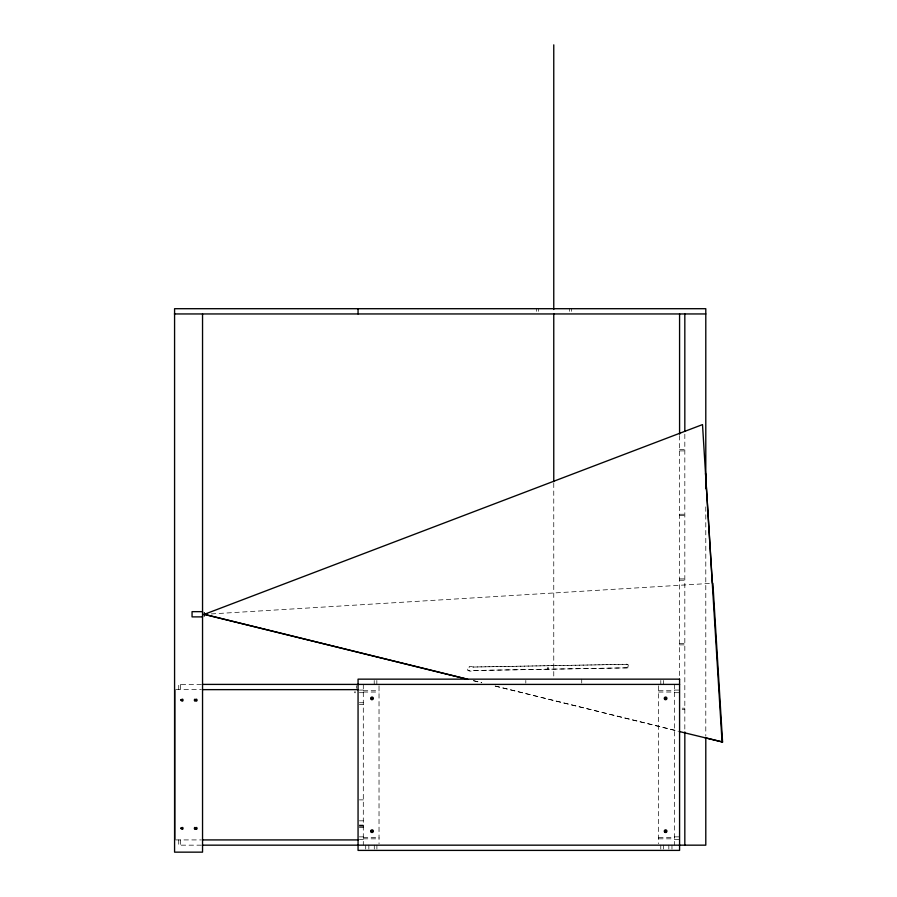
<?xml version="1.0" encoding="UTF-8"?>
<svg xmlns="http://www.w3.org/2000/svg" width="897" height="897" viewBox="0 0 897 897"><rect width="100%" height="100%" fill="white"/><g stroke="black" fill="none" stroke-linecap="round" stroke-linejoin="round"><path stroke-width="0.67" stroke-dasharray="4.49 3.36" d="M354.293 691.8L355.066 692.899L355.425 691.8M211.277 613.929L711.467 583.33M628.001 667.828L473.078 670.508C465.891 673.748 465.678 664.06 473.011 667.009L615.084 664.52C617.192 666.179 632.374 660.82 627.261 667.85M467.741 670.62L468.335 670.608M627.967 664.329L627.194 664.352M626.756 664.363L468.873 667.121M626.812 667.861L468.929 670.608M679.578 449.588L684.826 449.588M679.578 450.899L684.826 450.899M679.578 514.25L684.826 514.25M679.578 515.551L684.826 515.551M679.578 578.901L684.826 578.901M679.578 580.213L684.826 580.213M679.578 643.553L684.826 643.553M679.578 644.865L684.826 644.865M201.388 684.4L178.738 684.4L178.738 689.636M176.115 689.636L201.388 689.636M359.372 690.073L363.296 690.073M674.342 690.073L679.578 690.073M363.296 690.735L379.027 690.735M658.611 690.735L674.342 690.735M363.296 692.047L379.027 692.036M658.611 692.047L674.342 692.036M359.372 692.697L363.296 692.697M674.342 692.697L679.578 692.697M359.372 702.743L363.296 702.743M359.372 704.493L363.296 704.493M682.202 708.204L684.826 708.204M682.202 709.516L684.826 709.516M359.372 799.866L363.296 799.866M359.372 820.822L363.296 820.822M359.372 825.061L363.296 825.061M359.372 825.498L363.296 825.498M359.372 826.81L363.296 826.81M359.372 827.236L363.296 827.236M359.372 836.856L363.296 836.856M674.342 836.856L679.578 836.856M363.296 837.518L379.027 837.518M658.611 837.518L674.342 837.518M363.296 838.818L379.027 838.83M658.611 838.83L674.342 838.818M359.372 839.48L363.296 839.48M674.342 839.48L679.578 839.48M176.115 839.917L201.388 839.917M201.388 845.165L178.738 845.165L178.738 839.917M473.638 680.7L481.801 682.718M495.402 686.07L677.683 730.965M473.369 680.722L481.532 682.729M495.122 686.082L678.581 731.335M548.291 667.469L548.325 669.218M547.417 667.48L547.45 669.229M705.793 506.861L705.793 736.123M684.826 434.17L684.826 730.528M679.578 435.572L679.578 677.414M674.342 684.4L674.342 845.165M671.976 845.165L671.976 849.089M668.837 845.165L668.837 849.089M663.421 680.464L663.421 684.4M663.41 845.165L663.41 849.089M660.797 680.464L660.797 684.4M660.786 845.165L660.786 849.089M658.611 685.801L658.611 843.763M581.727 679.152L581.727 683.088M571.602 308.703L571.602 311.326M569.393 308.703L569.393 311.326M553.763 483.124L553.763 677.762M538.581 308.703L538.581 311.326M536.372 308.703L536.372 311.326M525.81 680.464L525.81 683.088M379.027 685.801L379.027 843.763M376.897 845.165L376.897 849.089M376.841 680.464L376.841 684.4M374.284 845.165L374.284 849.089M374.217 680.464L374.217 684.4M368.858 845.165L368.858 849.089M365.707 845.165L365.718 849.089M363.296 684.4L363.296 845.165M356.445 685.712L356.445 688.335M180.409 684.4L180.409 689.636M180.409 839.917L180.409 845.165"/><path stroke-width="1.35" d="M207.084 614.187L204.292 614.355L467.931 679.377M679.948 731.672L722.578 742.032L712.868 583.252M174.422 313.95L705.793 313.95M202.543 611.653L192.059 611.653L192.059 616.889L202.543 616.889M202.531 684.4L679.578 684.4M202.711 689.636L358.06 689.636M202.711 839.917L358.06 839.917M202.531 845.165L705.793 845.165L705.793 737.525M465.476 678.693L204.292 614.355L702.508 424.595L722.074 742.054M704.896 737.67L722.578 742.032M705.535 473.313L712.364 583.274M705.793 488.686L705.793 308.703L174.579 308.703L174.579 852.15L202.543 852.15L202.543 313.95M684.826 313.95L684.826 431.379M684.826 731.93L684.826 845.165M679.578 313.95L679.578 434.17M553.763 44.85L553.763 309.499M553.763 313.692L553.763 481.723M358.06 308.703L358.06 313.95M204.292 612.606L204.292 616.104M174.724 689.636L174.724 839.917M196.959 700.467A1.312 1.312 0 0 1 196.611 701.05M194.761 701.05A1.312 1.312 0 0 1 194.761 699.2M196.611 699.2A1.312 1.312 0 0 1 196.959 699.783M182.64 699.2A1.312 1.312 0 0 1 182.64 701.05M196.959 828.693A1.312 1.312 0 0 1 196.611 829.277M194.761 829.277A1.312 1.312 0 0 1 194.761 827.426M196.611 827.426A1.312 1.312 0 0 1 196.959 828.009M182.64 827.426A1.312 1.312 0 0 1 182.64 829.277M371.403 831.093C372.401 833.459 373.197 829.164 371.392 831.048C372.39 833.47 373.141 829.164 371.403 831.093M664.969 698.281C666.023 700.624 666.662 696.352 664.969 698.281M194.828 699.985C196.23 703.192 197.161 697.384 194.828 699.985M194.828 828.211C196.208 831.429 197.183 825.621 194.828 828.211M180.858 828.189C182.147 831.441 183.28 825.666 180.858 828.189M180.858 699.94C182.069 703.226 183.347 697.474 180.858 699.94M371.414 698.18C372.087 700.714 373.455 696.521 371.414 698.18C372.042 700.647 373.466 696.633 371.448 698.146M664.98 830.981C665.641 833.515 667.009 829.321 664.98 830.981C665.608 833.448 667.032 829.433 665.002 830.947M679.578 679.152L358.06 679.152L358.06 850.401L679.578 850.401L679.578 679.152M664.946 832.315A1.312 1.312 0 0 0 666.908 831.183A1.312 1.312 0 0 0 664.946 830.05A1.312 1.312 0 0 0 664.946 832.315M371.38 699.514A1.312 1.312 0 0 0 373.343 698.382A1.312 1.312 0 0 0 371.38 697.238A1.312 1.312 0 0 0 371.38 699.514M371.38 832.315A1.312 1.312 0 0 0 373.343 831.183A1.312 1.312 0 0 0 371.38 830.05A1.312 1.312 0 0 0 371.38 832.315M664.946 699.514A1.312 1.312 0 0 0 666.908 698.382A1.312 1.312 0 0 0 664.946 697.238A1.312 1.312 0 0 0 664.946 699.514"/></g></svg>
